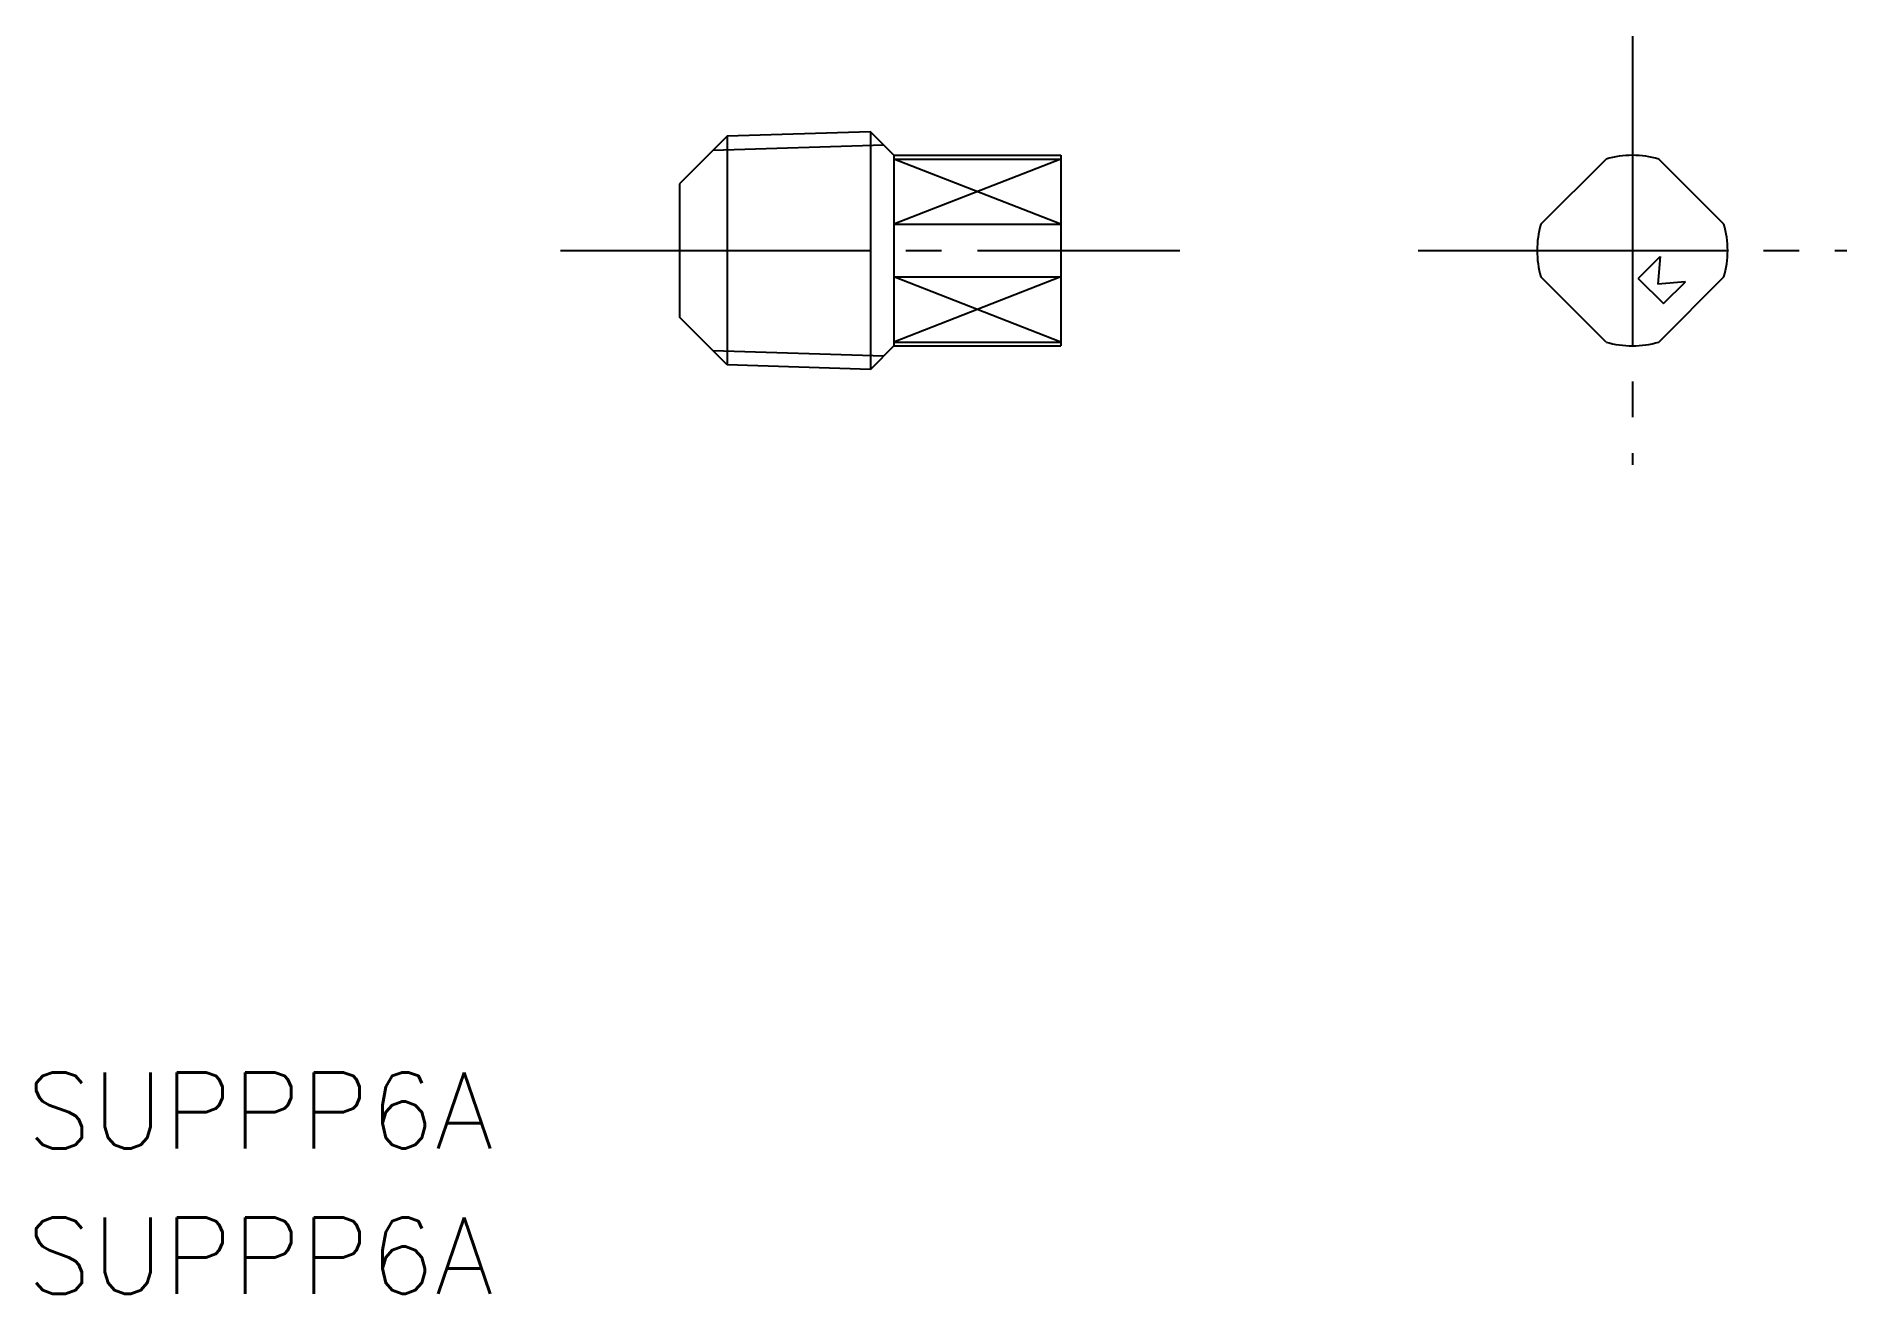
# Model space of a CAD drawing. Extents: x 47.1 to 123.1, y 150.9 to 203.7.
import ezdxf

# ---------------------------------------------------------------- set-up
doc = ezdxf.new("R2010")
doc.units = 0
doc.linetypes.add('CENTER', pattern=[17.5, 13, -1.5, 1.5, -1.5])
doc.layers.get('0').update_dxf_attribs({"linetype": 'CONTINUOUS'})
doc.layers.add('CENTER', color=1, linetype='CENTER')
doc.styles.get("Standard").update_dxf_attribs({"font": 'txt.shx', "bigfont": '@extfont2.shx'})

msp = doc.modelspace()

# ---------------------------------------------------------------- linework, layer by layer
at = {"color": 7, "linetype": 'CONTINUOUS'}
for p, q in [((76.148, 199.489), (74.148, 197.489)), ((82.157, 199.677), (76.148, 199.489)), ((83.148, 198.687), (82.157, 199.677)), ((83.148, 198.687), (90.148, 198.687)), ((83.148, 198.687), (83.148, 190.687)), ((83.148, 198.531), (90.148, 198.531)), ((90.148, 198.687), (90.148, 190.687)), ((110.303, 195.792), (113.042, 198.531)), ((117.992, 195.792), (115.253, 198.531)), ((74.148, 197.489), (74.148, 191.884)), ((83.148, 195.792), (90.148, 195.792)), ((114.393, 193.518), (115.316, 194.441)), ((115.316, 194.441), (115.214, 193.279)), ((83.148, 193.581), (90.148, 193.581)), ((113.042, 190.843), (110.303, 193.581)), ((114.393, 193.518), (115.454, 192.458)), ((116.377, 193.38), (115.214, 193.279)), ((115.253, 190.843), (117.992, 193.581)), ((115.454, 192.458), (116.377, 193.38)), ((76.148, 189.884), (74.148, 191.884)), ((83.148, 190.843), (90.148, 190.843)), ((83.148, 190.687), (82.157, 189.697)), ((83.148, 190.687), (90.148, 190.687)), ((82.157, 189.697), (76.148, 189.884))]:
    msp.add_line(p, q, dxfattribs=at)
at = {"color": 3, "linetype": 'CONTINUOUS'}
for p, q in [((76.148, 199.489), (76.148, 189.884)), ((82.157, 199.678), (82.157, 189.697)), ((82.721, 199.114), (75.548, 198.889)), ((90.148, 195.792), (83.148, 198.531)), ((90.148, 198.531), (83.148, 195.792)), ((90.148, 193.581), (83.148, 190.843)), ((90.148, 190.843), (83.148, 193.581)), ((82.721, 190.26), (75.548, 190.484))]:
    msp.add_line(p, q, dxfattribs=at)
at = {"color": 7, "linetype": 'CONTINUOUS'}
for start, end in [(73.95478, 106.04524), (163.95476, 196.04523), (343.95478, 16.04522), (253.95476, 286.04523)]:
    msp.add_arc((114.148, 194.687), 4, start, end, dxfattribs=at)
at = {"layer": 'CENTER', "color": 1, "linetype": 'CENTER'}
for p, q in [((114.148, 203.687), (114.148, 185.687)), ((69.148, 194.687), (95.148, 194.687)), ((105.148, 194.687), (123.148, 194.687))]:
    msp.add_line(p, q, dxfattribs=at)

# ---------------------------------------------------------------- texts
at = {"color": 7, "linetype": 'CONTINUOUS'}
for p in [(46.728, 156.984), (46.728, 150.887)]:
    msp.add_text('SUPPP6A', height=3.2, dxfattribs=at).set_placement(p)

doc.saveas('drawing.dxf')
